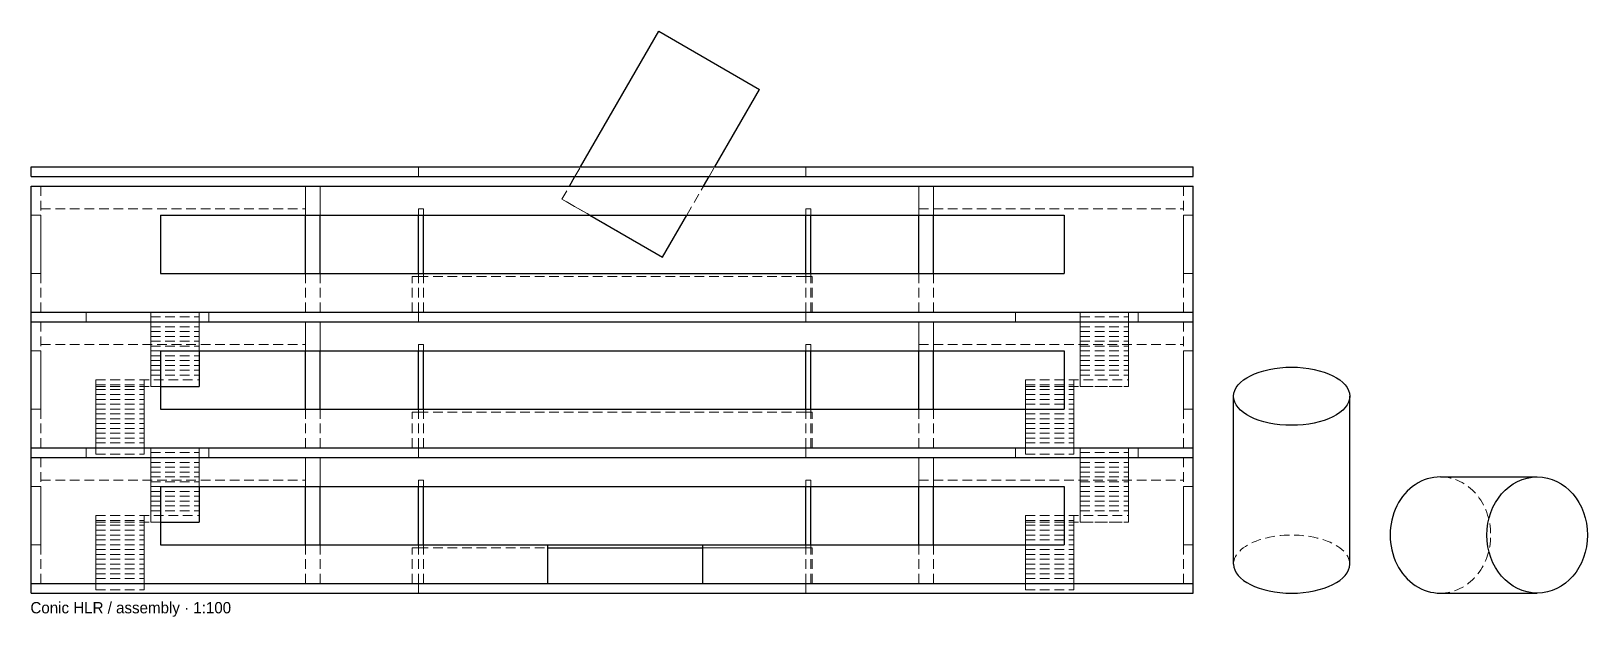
# Model space of a CAD drawing. Header units: millimetres. Extents: x 90012 to 90496, y 15 to 196.
import ezdxf

# ---------------------------------------------------------------- set-up
doc = ezdxf.new("R2010")
doc.units = ezdxf.units.MM
doc.linetypes.add('DASHED', pattern=[4.5, 3, -1.5])
doc.layers.add('90 Derived drawings', color=7, linetype='CONTINUOUS', lineweight=25, true_color=0x202020)
doc.layers.add('Default', color=7, linetype='CONTINUOUS', lineweight=25, true_color=0x4f8cff)

msp = doc.modelspace()

# ---------------------------------------------------------------- linework, layer by layer
at = {"layer": '90 Derived drawings', "linetype": 'CONTINUOUS', "lineweight": 25, "true_color": 0x202020}
for p, q in [((90182.44, 154.25), (90206.66, 196.21)), ((90206.66, 196.21), (90237.84, 178.21)), ((90224, 154.25), (90237.84, 178.21)), ((90012.25, 151.25), (90012.25, 154.25)), ((90012.25, 154.25), (90372.25, 154.25)), ((90012.25, 151.25), (90372.25, 151.25)), ((90178.97, 148.25), (90180.7, 151.25)), ((90220.54, 148.25), (90222.27, 151.25)), ((90372.25, 151.25), (90372.25, 154.25)), ((90012.25, 109.25), (90012.25, 148.25)), ((90012.25, 148.25), (90372.25, 148.25)), ((90372.25, 109.25), (90372.25, 148.25)), ((90052.25, 139.25), (90052.25, 121.25)), ((90052.25, 139.25), (90332.25, 139.25)), ((90097.25, 121.25), (90097.25, 139.25)), ((90101.75, 139.25), (90132.25, 139.25)), ((90101.75, 121.25), (90101.75, 139.25)), ((90132.25, 121.25), (90132.25, 139.25)), ((90133.75, 139.25), (90185.32, 139.25)), ((90133.75, 121.25), (90133.75, 139.25)), ((90185.32, 139.25), (90207.84, 126.25)), ((90207.84, 126.25), (90215.34, 139.25)), ((90215.34, 139.25), (90252.25, 139.25)), ((90252.25, 121.25), (90252.25, 139.25)), ((90253.75, 139.25), (90287.25, 139.25)), ((90253.75, 121.25), (90253.75, 139.25)), ((90287.25, 121.25), (90287.25, 139.25)), ((90291.75, 121.25), (90291.75, 139.25)), ((90332.25, 139.25), (90332.25, 121.25)), ((90052.25, 121.25), (90332.25, 121.25)), ((90101.75, 121.25), (90132.25, 121.25)), ((90133.75, 121.25), (90252.25, 121.25)), ((90253.75, 121.25), (90287.25, 121.25)), ((90012.25, 106.25), (90012.25, 109.25)), ((90012.25, 109.25), (90372.25, 109.25)), ((90012.25, 109.25), (90372.25, 109.25)), ((90372.25, 106.25), (90372.25, 109.25)), ((90012.25, 67.25), (90012.25, 106.25)), ((90012.25, 106.25), (90372.25, 106.25)), ((90012.25, 106.25), (90372.25, 106.25)), ((90372.25, 67.25), (90372.25, 106.25)), ((90052.25, 97.25), (90052.25, 79.25)), ((90052.25, 97.25), (90332.25, 97.25)), ((90064.25, 97.25), (90064.25, 86.25)), ((90097.25, 79.25), (90097.25, 97.25)), ((90101.75, 97.25), (90132.25, 97.25)), ((90101.75, 79.25), (90101.75, 97.25)), ((90132.25, 79.25), (90132.25, 97.25)), ((90133.75, 97.25), (90252.25, 97.25)), ((90133.75, 79.25), (90133.75, 97.25)), ((90252.25, 79.25), (90252.25, 97.25)), ((90253.75, 97.25), (90287.25, 97.25)), ((90253.75, 79.25), (90253.75, 97.25)), ((90287.25, 79.25), (90287.25, 97.25)), ((90291.75, 79.25), (90291.75, 97.25)), ((90332.25, 97.25), (90332.25, 79.25)), ((90052.25, 86.25), (90064.25, 86.25)), ((90384.75, 31.25), (90384.75, 83.21)), ((90420.75, 31.25), (90420.75, 83.21)), ((90052.25, 79.25), (90332.25, 79.25)), ((90101.75, 79.25), (90132.25, 79.25)), ((90133.75, 79.25), (90252.25, 79.25)), ((90253.75, 79.25), (90287.25, 79.25)), ((90012.25, 64.25), (90012.25, 67.25)), ((90012.25, 67.25), (90372.25, 67.25)), ((90012.25, 67.25), (90372.25, 67.25)), ((90012.25, 25.25), (90012.25, 64.25)), ((90012.25, 64.25), (90372.25, 64.25)), ((90012.25, 64.25), (90372.25, 64.25)), ((90372.25, 64.25), (90372.25, 67.25)), ((90372.25, 25.25), (90372.25, 64.25)), ((90448.84, 58.25), (90478.84, 58.25)), ((90052.25, 55.25), (90052.25, 37.25)), ((90052.25, 55.25), (90332.25, 55.25)), ((90064.25, 55.25), (90064.25, 44.25)), ((90097.25, 37.25), (90097.25, 55.25)), ((90101.75, 55.25), (90132.25, 55.25)), ((90101.75, 37.25), (90101.75, 55.25)), ((90132.25, 37.25), (90132.25, 55.25)), ((90133.75, 55.25), (90252.25, 55.25)), ((90133.75, 37.25), (90133.75, 55.25)), ((90252.25, 37.25), (90252.25, 55.25)), ((90253.75, 55.25), (90287.25, 55.25)), ((90253.75, 37.25), (90253.75, 55.25)), ((90287.25, 37.25), (90287.25, 55.25)), ((90291.75, 37.25), (90291.75, 55.25)), ((90332.25, 55.25), (90332.25, 37.25)), ((90052.25, 44.25), (90064.25, 44.25)), ((90052.25, 37.25), (90172.25, 37.25)), ((90172.25, 37.25), (90172.25, 25.25)), ((90172.25, 37.25), (90220.25, 37.25)), ((90172.25, 36.25), (90220.25, 36.25)), ((90220.25, 37.25), (90220.25, 25.25)), ((90220.25, 37.25), (90332.25, 37.25)), ((90012.25, 22.25), (90012.25, 25.25)), ((90012.25, 25.25), (90372.25, 25.25)), ((90012.25, 25.25), (90172.25, 25.25)), ((90220.25, 25.25), (90372.25, 25.25)), ((90372.25, 22.25), (90372.25, 25.25)), ((90012.25, 22.25), (90372.25, 22.25)), ((90448.84, 22.25), (90478.84, 22.25))]:
    msp.add_line(p, q, dxfattribs=at)
at = {"layer": '90 Derived drawings', "linetype": 'DASHED', "lineweight": 18, "true_color": 0x202020}
for p, q in [((90132.25, 151.25), (90132.25, 154.25)), ((90252.25, 154.25), (90132.25, 154.25)), ((90252.25, 151.25), (90132.25, 151.25)), ((90180.7, 151.25), (90182.44, 154.25)), ((90222.27, 151.25), (90224, 154.25)), ((90252.25, 151.25), (90252.25, 154.25)), ((90015.25, 109.25), (90015.25, 148.25)), ((90369.25, 148.25), (90015.25, 148.25)), ((90097.25, 139.25), (90097.25, 148.25)), ((90097.25, 109.25), (90097.25, 148.25)), ((90097.25, 148.25), (90101.75, 148.25)), ((90097.25, 109.25), (90097.25, 148.25)), ((90097.25, 148.25), (90101.75, 148.25)), ((90101.75, 139.25), (90101.75, 148.25)), ((90101.75, 109.25), (90101.75, 148.25)), ((90101.75, 109.25), (90101.75, 148.25)), ((90176.66, 144.25), (90178.97, 148.25)), ((90215.34, 139.25), (90220.54, 148.25)), ((90287.25, 139.25), (90287.25, 148.25)), ((90287.25, 109.25), (90287.25, 148.25)), ((90287.25, 148.25), (90291.75, 148.25)), ((90287.25, 109.25), (90287.25, 148.25)), ((90287.25, 148.25), (90291.75, 148.25)), ((90291.75, 139.25), (90291.75, 148.25)), ((90291.75, 109.25), (90291.75, 148.25)), ((90291.75, 109.25), (90291.75, 148.25)), ((90369.25, 109.25), (90369.25, 148.25)), ((90015.25, 109.25), (90015.25, 141.25)), ((90015.25, 141.25), (90097.25, 141.25)), ((90097.25, 109.25), (90097.25, 141.25)), ((90132.25, 139.25), (90132.25, 141.25)), ((90132.25, 109.25), (90132.25, 141.25)), ((90132.25, 141.25), (90133.75, 141.25)), ((90133.75, 139.25), (90133.75, 141.25)), ((90133.75, 109.25), (90133.75, 141.25)), ((90176.66, 144.25), (90185.32, 139.25)), ((90207.84, 126.25), (90176.66, 144.25)), ((90252.25, 139.25), (90252.25, 141.25)), ((90252.25, 109.25), (90252.25, 141.25)), ((90252.25, 141.25), (90253.75, 141.25)), ((90253.75, 139.25), (90253.75, 141.25)), ((90253.75, 109.25), (90253.75, 141.25)), ((90287.25, 109.25), (90287.25, 141.25)), ((90287.25, 141.25), (90369.25, 141.25)), ((90369.25, 109.25), (90369.25, 141.25)), ((90012.25, 121.25), (90012.25, 139.25)), ((90012.25, 139.25), (90015.25, 139.25)), ((90015.25, 121.25), (90015.25, 139.25)), ((90052.25, 139.25), (90101.75, 139.25)), ((90132.25, 139.25), (90133.75, 139.25)), ((90185.32, 139.25), (90215.34, 139.25)), ((90252.25, 139.25), (90253.75, 139.25)), ((90287.25, 139.25), (90332.25, 139.25)), ((90369.25, 121.25), (90369.25, 139.25)), ((90369.25, 139.25), (90372.25, 139.25)), ((90372.25, 121.25), (90372.25, 139.25)), ((90012.25, 121.25), (90015.25, 121.25)), ((90052.25, 121.25), (90101.75, 121.25)), ((90097.25, 109.25), (90097.25, 121.25)), ((90101.75, 109.25), (90101.75, 121.25)), ((90132.25, 121.25), (90133.75, 121.25)), ((90132.25, 109.25), (90132.25, 121.25)), ((90133.75, 109.25), (90133.75, 121.25)), ((90252.25, 121.25), (90253.75, 121.25)), ((90252.25, 109.25), (90252.25, 121.25)), ((90253.75, 109.25), (90253.75, 121.25)), ((90287.25, 121.25), (90332.25, 121.25)), ((90287.25, 109.25), (90287.25, 121.25)), ((90291.75, 109.25), (90291.75, 121.25)), ((90369.25, 121.25), (90372.25, 121.25)), ((90130.25, 109.25), (90130.25, 120.25)), ((90130.25, 120.25), (90132.25, 120.25)), ((90132.25, 109.25), (90132.25, 120.25)), ((90132.25, 120.25), (90252.25, 120.25)), ((90132.25, 109.25), (90132.25, 120.25)), ((90132.25, 120.25), (90252.25, 120.25)), ((90132.25, 109.25), (90132.25, 120.25)), ((90252.25, 109.25), (90252.25, 120.25)), ((90252.25, 109.25), (90252.25, 120.25)), ((90252.25, 109.25), (90252.25, 120.25)), ((90252.25, 120.25), (90254.25, 120.25)), ((90254.25, 109.25), (90254.25, 120.25)), ((90369.25, 109.25), (90015.25, 109.25)), ((90015.25, 109.25), (90097.25, 109.25)), ((90029.25, 106.25), (90029.25, 109.25)), ((90067.25, 109.25), (90029.25, 109.25)), ((90049.25, 107.75), (90049.25, 109.25)), ((90049.25, 109.25), (90049.25, 86.25)), ((90049.25, 109.25), (90064.25, 109.25)), ((90049.25, 106.25), (90049.25, 107.75)), ((90049.25, 107.75), (90064.25, 107.75)), ((90064.25, 109.25), (90064.25, 97.25)), ((90064.25, 107.75), (90064.25, 109.25)), ((90064.25, 106.25), (90064.25, 107.75)), ((90067.25, 106.25), (90067.25, 109.25)), ((90097.25, 109.25), (90101.75, 109.25)), ((90097.25, 109.25), (90101.75, 109.25)), ((90130.25, 109.25), (90132.25, 109.25)), ((90132.25, 106.25), (90132.25, 109.25)), ((90252.25, 109.25), (90132.25, 109.25)), ((90132.25, 109.25), (90252.25, 109.25)), ((90132.25, 109.25), (90252.25, 109.25)), ((90132.25, 109.25), (90133.75, 109.25)), ((90252.25, 106.25), (90252.25, 109.25)), ((90252.25, 109.25), (90254.25, 109.25)), ((90252.25, 109.25), (90253.75, 109.25)), ((90287.25, 109.25), (90369.25, 109.25)), ((90287.25, 109.25), (90291.75, 109.25)), ((90287.25, 109.25), (90291.75, 109.25)), ((90317.25, 106.25), (90317.25, 109.25)), ((90355.25, 109.25), (90317.25, 109.25)), ((90337.25, 107.75), (90337.25, 109.25)), ((90337.25, 109.25), (90337.25, 86.25)), ((90337.25, 109.25), (90352.25, 109.25)), ((90337.25, 106.25), (90337.25, 107.75)), ((90337.25, 107.75), (90352.25, 107.75)), ((90352.25, 107.75), (90352.25, 109.25)), ((90352.25, 109.25), (90352.25, 86.25)), ((90352.25, 106.25), (90352.25, 107.75)), ((90355.25, 106.25), (90355.25, 109.25)), ((90015.25, 67.25), (90015.25, 106.25)), ((90369.25, 106.25), (90015.25, 106.25)), ((90067.25, 106.25), (90029.25, 106.25)), ((90049.25, 104.75), (90049.25, 106.25)), ((90049.25, 106.25), (90064.25, 106.25)), ((90049.25, 103.25), (90049.25, 104.75)), ((90049.25, 104.75), (90064.25, 104.75)), ((90049.25, 101.75), (90049.25, 103.25)), ((90049.25, 103.25), (90064.25, 103.25)), ((90049.25, 100.25), (90049.25, 101.75)), ((90049.25, 101.75), (90064.25, 101.75)), ((90064.25, 104.75), (90064.25, 106.25)), ((90064.25, 103.25), (90064.25, 104.75)), ((90064.25, 101.75), (90064.25, 103.25)), ((90064.25, 100.25), (90064.25, 101.75)), ((90097.25, 97.25), (90097.25, 106.25)), ((90097.25, 67.25), (90097.25, 106.25)), ((90097.25, 106.25), (90101.75, 106.25)), ((90097.25, 67.25), (90097.25, 106.25)), ((90097.25, 106.25), (90101.75, 106.25)), ((90101.75, 97.25), (90101.75, 106.25)), ((90101.75, 67.25), (90101.75, 106.25)), ((90101.75, 67.25), (90101.75, 106.25)), ((90252.25, 106.25), (90132.25, 106.25)), ((90287.25, 97.25), (90287.25, 106.25)), ((90287.25, 67.25), (90287.25, 106.25)), ((90287.25, 106.25), (90291.75, 106.25)), ((90287.25, 67.25), (90287.25, 106.25)), ((90287.25, 106.25), (90291.75, 106.25)), ((90291.75, 97.25), (90291.75, 106.25)), ((90291.75, 67.25), (90291.75, 106.25)), ((90291.75, 67.25), (90291.75, 106.25)), ((90355.25, 106.25), (90317.25, 106.25)), ((90337.25, 104.75), (90337.25, 106.25)), ((90337.25, 106.25), (90352.25, 106.25)), ((90337.25, 103.25), (90337.25, 104.75)), ((90337.25, 104.75), (90352.25, 104.75)), ((90337.25, 101.75), (90337.25, 103.25)), ((90337.25, 103.25), (90352.25, 103.25)), ((90337.25, 100.25), (90337.25, 101.75)), ((90337.25, 101.75), (90352.25, 101.75)), ((90352.25, 104.75), (90352.25, 106.25)), ((90352.25, 103.25), (90352.25, 104.75)), ((90352.25, 101.75), (90352.25, 103.25)), ((90352.25, 100.25), (90352.25, 101.75)), ((90369.25, 67.25), (90369.25, 106.25)), ((90012.25, 79.25), (90012.25, 97.25)), ((90012.25, 97.25), (90015.25, 97.25)), ((90015.25, 67.25), (90015.25, 99.25)), ((90015.25, 99.25), (90097.25, 99.25)), ((90015.25, 79.25), (90015.25, 97.25)), ((90049.25, 98.75), (90049.25, 100.25)), ((90049.25, 100.25), (90064.25, 100.25)), ((90049.25, 97.25), (90049.25, 98.75)), ((90049.25, 98.75), (90064.25, 98.75)), ((90049.25, 95.75), (90049.25, 97.25)), ((90049.25, 97.25), (90064.25, 97.25)), ((90052.25, 97.25), (90101.75, 97.25)), ((90064.25, 98.75), (90064.25, 100.25)), ((90064.25, 97.25), (90064.25, 98.75)), ((90064.25, 95.75), (90064.25, 97.25)), ((90097.25, 67.25), (90097.25, 99.25)), ((90132.25, 97.25), (90132.25, 99.25)), ((90132.25, 67.25), (90132.25, 99.25)), ((90132.25, 99.25), (90133.75, 99.25)), ((90132.25, 97.25), (90133.75, 97.25)), ((90133.75, 97.25), (90133.75, 99.25)), ((90133.75, 67.25), (90133.75, 99.25)), ((90252.25, 97.25), (90252.25, 99.25)), ((90252.25, 67.25), (90252.25, 99.25)), ((90252.25, 99.25), (90253.75, 99.25)), ((90252.25, 97.25), (90253.75, 97.25)), ((90253.75, 97.25), (90253.75, 99.25)), ((90253.75, 67.25), (90253.75, 99.25)), ((90287.25, 67.25), (90287.25, 99.25)), ((90287.25, 99.25), (90369.25, 99.25)), ((90287.25, 97.25), (90332.25, 97.25)), ((90337.25, 98.75), (90337.25, 100.25)), ((90337.25, 100.25), (90352.25, 100.25)), ((90337.25, 97.25), (90337.25, 98.75)), ((90337.25, 98.75), (90352.25, 98.75)), ((90337.25, 95.75), (90337.25, 97.25)), ((90337.25, 97.25), (90352.25, 97.25)), ((90352.25, 98.75), (90352.25, 100.25)), ((90352.25, 97.25), (90352.25, 98.75)), ((90352.25, 95.75), (90352.25, 97.25)), ((90369.25, 67.25), (90369.25, 99.25)), ((90369.25, 79.25), (90369.25, 97.25)), ((90369.25, 97.25), (90372.25, 97.25)), ((90372.25, 79.25), (90372.25, 97.25)), ((90049.25, 94.25), (90049.25, 95.75)), ((90049.25, 95.75), (90064.25, 95.75)), ((90049.25, 92.75), (90049.25, 94.25)), ((90049.25, 94.25), (90064.25, 94.25)), ((90049.25, 91.25), (90049.25, 92.75)), ((90049.25, 92.75), (90064.25, 92.75)), ((90064.25, 94.25), (90064.25, 95.75)), ((90064.25, 92.75), (90064.25, 94.25)), ((90064.25, 91.25), (90064.25, 92.75)), ((90337.25, 94.25), (90337.25, 95.75)), ((90337.25, 95.75), (90352.25, 95.75)), ((90337.25, 92.75), (90337.25, 94.25)), ((90337.25, 94.25), (90352.25, 94.25)), ((90337.25, 91.25), (90337.25, 92.75)), ((90337.25, 92.75), (90352.25, 92.75)), ((90352.25, 94.25), (90352.25, 95.75)), ((90352.25, 92.75), (90352.25, 94.25)), ((90352.25, 91.25), (90352.25, 92.75)), ((90032.25, 88.25), (90032.25, 86.75)), ((90032.25, 65.25), (90032.25, 88.25)), ((90032.25, 88.25), (90047.25, 88.25)), ((90032.25, 86.25), (90032.25, 88.25)), ((90032.25, 88.25), (90064.25, 88.25)), ((90047.25, 88.25), (90047.25, 86.75)), ((90047.25, 65.25), (90047.25, 88.25)), ((90049.25, 89.75), (90049.25, 91.25)), ((90049.25, 91.25), (90064.25, 91.25)), ((90049.25, 88.25), (90049.25, 89.75)), ((90049.25, 89.75), (90064.25, 89.75)), ((90049.25, 86.25), (90049.25, 88.25)), ((90064.25, 89.75), (90064.25, 91.25)), ((90064.25, 88.25), (90064.25, 89.75)), ((90064.25, 86.25), (90064.25, 88.25)), ((90064.25, 86.25), (90064.25, 88.25)), ((90320.25, 88.25), (90320.25, 86.75)), ((90320.25, 65.25), (90320.25, 88.25)), ((90320.25, 88.25), (90335.25, 88.25)), ((90320.25, 86.25), (90320.25, 88.25)), ((90320.25, 88.25), (90352.25, 88.25)), ((90335.25, 88.25), (90335.25, 86.75)), ((90335.25, 65.25), (90335.25, 88.25)), ((90337.25, 89.75), (90337.25, 91.25)), ((90337.25, 91.25), (90352.25, 91.25)), ((90337.25, 88.25), (90337.25, 89.75)), ((90337.25, 89.75), (90352.25, 89.75)), ((90337.25, 86.25), (90337.25, 88.25)), ((90352.25, 89.75), (90352.25, 91.25)), ((90352.25, 88.25), (90352.25, 89.75)), ((90352.25, 86.25), (90352.25, 88.25)), ((90352.25, 86.25), (90352.25, 88.25)), ((90032.25, 86.75), (90032.25, 85.25)), ((90032.25, 86.75), (90047.25, 86.75)), ((90032.25, 86.25), (90064.25, 86.25)), ((90032.25, 85.25), (90032.25, 83.75)), ((90032.25, 85.25), (90047.25, 85.25)), ((90032.25, 83.75), (90032.25, 82.25)), ((90032.25, 83.75), (90047.25, 83.75)), ((90032.25, 82.25), (90032.25, 80.75)), ((90032.25, 82.25), (90047.25, 82.25)), ((90047.25, 86.75), (90047.25, 85.25)), ((90047.25, 85.25), (90047.25, 83.75)), ((90047.25, 83.75), (90047.25, 82.25)), ((90047.25, 82.25), (90047.25, 80.75)), ((90049.25, 86.25), (90052.25, 86.25)), ((90049.25, 86.25), (90064.25, 86.25)), ((90320.25, 86.75), (90320.25, 85.25)), ((90320.25, 86.75), (90335.25, 86.75)), ((90320.25, 86.25), (90352.25, 86.25)), ((90320.25, 85.25), (90320.25, 83.75)), ((90320.25, 85.25), (90335.25, 85.25)), ((90320.25, 83.75), (90320.25, 82.25)), ((90320.25, 83.75), (90335.25, 83.75)), ((90320.25, 82.25), (90320.25, 80.75)), ((90320.25, 82.25), (90335.25, 82.25)), ((90335.25, 86.75), (90335.25, 85.25)), ((90335.25, 85.25), (90335.25, 83.75)), ((90335.25, 83.75), (90335.25, 82.25)), ((90335.25, 82.25), (90335.25, 80.75)), ((90337.25, 86.25), (90352.25, 86.25)), ((90012.25, 79.25), (90015.25, 79.25)), ((90032.25, 80.75), (90032.25, 79.25)), ((90032.25, 80.75), (90047.25, 80.75)), ((90032.25, 79.25), (90032.25, 77.75)), ((90032.25, 79.25), (90047.25, 79.25)), ((90032.25, 77.75), (90032.25, 76.25)), ((90032.25, 77.75), (90047.25, 77.75)), ((90047.25, 80.75), (90047.25, 79.25)), ((90047.25, 79.25), (90047.25, 77.75)), ((90047.25, 77.75), (90047.25, 76.25)), ((90052.25, 79.25), (90101.75, 79.25)), ((90097.25, 67.25), (90097.25, 79.25)), ((90101.75, 67.25), (90101.75, 79.25)), ((90130.25, 67.25), (90130.25, 78.25)), ((90130.25, 78.25), (90132.25, 78.25)), ((90132.25, 79.25), (90133.75, 79.25)), ((90132.25, 67.25), (90132.25, 79.25)), ((90132.25, 67.25), (90132.25, 78.25)), ((90132.25, 78.25), (90252.25, 78.25)), ((90132.25, 67.25), (90132.25, 78.25)), ((90132.25, 78.25), (90252.25, 78.25)), ((90132.25, 67.25), (90132.25, 78.25)), ((90133.75, 67.25), (90133.75, 79.25)), ((90252.25, 79.25), (90253.75, 79.25)), ((90252.25, 67.25), (90252.25, 79.25)), ((90252.25, 67.25), (90252.25, 78.25)), ((90252.25, 67.25), (90252.25, 78.25)), ((90252.25, 67.25), (90252.25, 78.25)), ((90252.25, 78.25), (90254.25, 78.25)), ((90253.75, 67.25), (90253.75, 79.25)), ((90254.25, 67.25), (90254.25, 78.25)), ((90287.25, 79.25), (90332.25, 79.25)), ((90287.25, 67.25), (90287.25, 79.25)), ((90291.75, 67.25), (90291.75, 79.25)), ((90320.25, 80.75), (90320.25, 79.25)), ((90320.25, 80.75), (90335.25, 80.75)), ((90320.25, 79.25), (90320.25, 77.75)), ((90320.25, 79.25), (90335.25, 79.25)), ((90320.25, 77.75), (90320.25, 76.25)), ((90320.25, 77.75), (90335.25, 77.75)), ((90335.25, 80.75), (90335.25, 79.25)), ((90335.25, 79.25), (90335.25, 77.75)), ((90335.25, 77.75), (90335.25, 76.25)), ((90369.25, 79.25), (90372.25, 79.25)), ((90032.25, 76.25), (90032.25, 74.75)), ((90032.25, 76.25), (90047.25, 76.25)), ((90032.25, 74.75), (90032.25, 73.25)), ((90032.25, 74.75), (90047.25, 74.75)), ((90032.25, 73.25), (90032.25, 71.75)), ((90032.25, 73.25), (90047.25, 73.25)), ((90047.25, 76.25), (90047.25, 74.75)), ((90047.25, 74.75), (90047.25, 73.25)), ((90047.25, 73.25), (90047.25, 71.75)), ((90320.25, 76.25), (90320.25, 74.75)), ((90320.25, 76.25), (90335.25, 76.25)), ((90320.25, 74.75), (90320.25, 73.25)), ((90320.25, 74.75), (90335.25, 74.75)), ((90320.25, 73.25), (90320.25, 71.75)), ((90320.25, 73.25), (90335.25, 73.25)), ((90335.25, 76.25), (90335.25, 74.75)), ((90335.25, 74.75), (90335.25, 73.25)), ((90335.25, 73.25), (90335.25, 71.75)), ((90032.25, 71.75), (90032.25, 70.25)), ((90032.25, 71.75), (90047.25, 71.75)), ((90032.25, 70.25), (90032.25, 68.75)), ((90032.25, 70.25), (90047.25, 70.25)), ((90032.25, 68.75), (90032.25, 67.25)), ((90032.25, 68.75), (90047.25, 68.75)), ((90047.25, 71.75), (90047.25, 70.25)), ((90047.25, 70.25), (90047.25, 68.75)), ((90047.25, 68.75), (90047.25, 67.25)), ((90320.25, 71.75), (90320.25, 70.25)), ((90320.25, 71.75), (90335.25, 71.75)), ((90320.25, 70.25), (90320.25, 68.75)), ((90320.25, 70.25), (90335.25, 70.25)), ((90320.25, 68.75), (90320.25, 67.25)), ((90320.25, 68.75), (90335.25, 68.75)), ((90335.25, 71.75), (90335.25, 70.25)), ((90335.25, 70.25), (90335.25, 68.75)), ((90335.25, 68.75), (90335.25, 67.25)), ((90369.25, 67.25), (90015.25, 67.25)), ((90015.25, 67.25), (90097.25, 67.25)), ((90015.25, 25.25), (90015.25, 64.25)), ((90369.25, 64.25), (90015.25, 64.25)), ((90029.25, 64.25), (90029.25, 67.25)), ((90067.25, 67.25), (90029.25, 67.25)), ((90067.25, 64.25), (90029.25, 64.25)), ((90032.25, 67.25), (90032.25, 65.25)), ((90032.25, 65.25), (90047.25, 65.25)), ((90047.25, 67.25), (90047.25, 65.25)), ((90049.25, 65.75), (90049.25, 67.25)), ((90049.25, 67.25), (90049.25, 44.25)), ((90049.25, 67.25), (90064.25, 67.25)), ((90049.25, 64.25), (90049.25, 65.75)), ((90049.25, 65.75), (90064.25, 65.75)), ((90049.25, 62.75), (90049.25, 64.25)), ((90049.25, 64.25), (90064.25, 64.25)), ((90064.25, 67.25), (90064.25, 55.25)), ((90064.25, 65.75), (90064.25, 67.25)), ((90064.25, 64.25), (90064.25, 65.75)), ((90064.25, 62.75), (90064.25, 64.25)), ((90067.25, 64.25), (90067.25, 67.25)), ((90097.25, 67.25), (90101.75, 67.25)), ((90097.25, 67.25), (90101.75, 67.25)), ((90097.25, 55.25), (90097.25, 64.25)), ((90097.25, 25.25), (90097.25, 64.25)), ((90097.25, 64.25), (90101.75, 64.25)), ((90097.25, 25.25), (90097.25, 64.25)), ((90097.25, 64.25), (90101.75, 64.25)), ((90101.75, 55.25), (90101.75, 64.25)), ((90101.75, 25.25), (90101.75, 64.25)), ((90101.75, 25.25), (90101.75, 64.25)), ((90130.25, 67.25), (90132.25, 67.25)), ((90132.25, 64.25), (90132.25, 67.25)), ((90252.25, 67.25), (90132.25, 67.25)), ((90132.25, 67.25), (90252.25, 67.25)), ((90132.25, 67.25), (90252.25, 67.25)), ((90132.25, 67.25), (90133.75, 67.25)), ((90252.25, 64.25), (90132.25, 64.25)), ((90252.25, 64.25), (90252.25, 67.25)), ((90252.25, 67.25), (90254.25, 67.25)), ((90252.25, 67.25), (90253.75, 67.25)), ((90287.25, 67.25), (90369.25, 67.25)), ((90287.25, 67.25), (90291.75, 67.25)), ((90287.25, 67.25), (90291.75, 67.25)), ((90287.25, 55.25), (90287.25, 64.25)), ((90287.25, 25.25), (90287.25, 64.25)), ((90287.25, 64.25), (90291.75, 64.25)), ((90287.25, 25.25), (90287.25, 64.25)), ((90287.25, 64.25), (90291.75, 64.25)), ((90291.75, 55.25), (90291.75, 64.25)), ((90291.75, 25.25), (90291.75, 64.25)), ((90291.75, 25.25), (90291.75, 64.25)), ((90317.25, 64.25), (90317.25, 67.25)), ((90355.25, 67.25), (90317.25, 67.25)), ((90355.25, 64.25), (90317.25, 64.25)), ((90320.25, 67.25), (90320.25, 65.25)), ((90320.25, 65.25), (90335.25, 65.25)), ((90335.25, 67.25), (90335.25, 65.25)), ((90337.25, 65.75), (90337.25, 67.25)), ((90337.25, 67.25), (90337.25, 44.25)), ((90337.25, 67.25), (90352.25, 67.25)), ((90337.25, 64.25), (90337.25, 65.75)), ((90337.25, 65.75), (90352.25, 65.75)), ((90337.25, 62.75), (90337.25, 64.25)), ((90337.25, 64.25), (90352.25, 64.25)), ((90352.25, 65.75), (90352.25, 67.25)), ((90352.25, 67.25), (90352.25, 44.25)), ((90352.25, 64.25), (90352.25, 65.75)), ((90352.25, 62.75), (90352.25, 64.25)), ((90355.25, 64.25), (90355.25, 67.25)), ((90369.25, 25.25), (90369.25, 64.25)), ((90049.25, 61.25), (90049.25, 62.75)), ((90049.25, 62.75), (90064.25, 62.75)), ((90049.25, 59.75), (90049.25, 61.25)), ((90049.25, 61.25), (90064.25, 61.25)), ((90049.25, 58.25), (90049.25, 59.75)), ((90049.25, 59.75), (90064.25, 59.75)), ((90049.25, 56.75), (90049.25, 58.25)), ((90049.25, 58.25), (90064.25, 58.25)), ((90064.25, 61.25), (90064.25, 62.75)), ((90064.25, 59.75), (90064.25, 61.25)), ((90064.25, 58.25), (90064.25, 59.75)), ((90064.25, 56.75), (90064.25, 58.25)), ((90337.25, 61.25), (90337.25, 62.75)), ((90337.25, 62.75), (90352.25, 62.75)), ((90337.25, 59.75), (90337.25, 61.25)), ((90337.25, 61.25), (90352.25, 61.25)), ((90337.25, 58.25), (90337.25, 59.75)), ((90337.25, 59.75), (90352.25, 59.75)), ((90337.25, 56.75), (90337.25, 58.25)), ((90337.25, 58.25), (90352.25, 58.25)), ((90352.25, 61.25), (90352.25, 62.75)), ((90352.25, 59.75), (90352.25, 61.25)), ((90352.25, 58.25), (90352.25, 59.75)), ((90352.25, 56.75), (90352.25, 58.25)), ((90012.25, 37.25), (90012.25, 55.25)), ((90012.25, 55.25), (90015.25, 55.25)), ((90015.25, 25.25), (90015.25, 57.25)), ((90015.25, 57.25), (90097.25, 57.25)), ((90015.25, 37.25), (90015.25, 55.25)), ((90049.25, 55.25), (90049.25, 56.75)), ((90049.25, 56.75), (90064.25, 56.75)), ((90049.25, 53.75), (90049.25, 55.25)), ((90049.25, 55.25), (90064.25, 55.25)), ((90049.25, 52.25), (90049.25, 53.75)), ((90049.25, 53.75), (90064.25, 53.75)), ((90052.25, 55.25), (90101.75, 55.25)), ((90064.25, 55.25), (90064.25, 56.75)), ((90064.25, 53.75), (90064.25, 55.25)), ((90064.25, 52.25), (90064.25, 53.75)), ((90097.25, 25.25), (90097.25, 57.25)), ((90132.25, 55.25), (90132.25, 57.25)), ((90132.25, 25.25), (90132.25, 57.25)), ((90132.25, 57.25), (90133.75, 57.25)), ((90132.25, 55.25), (90133.75, 55.25)), ((90133.75, 55.25), (90133.75, 57.25)), ((90133.75, 25.25), (90133.75, 57.25)), ((90252.25, 55.25), (90252.25, 57.25)), ((90252.25, 25.25), (90252.25, 57.25)), ((90252.25, 57.25), (90253.75, 57.25)), ((90252.25, 55.25), (90253.75, 55.25)), ((90253.75, 55.25), (90253.75, 57.25)), ((90253.75, 25.25), (90253.75, 57.25)), ((90287.25, 25.25), (90287.25, 57.25)), ((90287.25, 57.25), (90369.25, 57.25)), ((90287.25, 55.25), (90332.25, 55.25)), ((90337.25, 55.25), (90337.25, 56.75)), ((90337.25, 56.75), (90352.25, 56.75)), ((90337.25, 53.75), (90337.25, 55.25)), ((90337.25, 55.25), (90352.25, 55.25)), ((90337.25, 52.25), (90337.25, 53.75)), ((90337.25, 53.75), (90352.25, 53.75)), ((90352.25, 55.25), (90352.25, 56.75)), ((90352.25, 53.75), (90352.25, 55.25)), ((90352.25, 52.25), (90352.25, 53.75)), ((90369.25, 25.25), (90369.25, 57.25)), ((90369.25, 37.25), (90369.25, 55.25)), ((90369.25, 55.25), (90372.25, 55.25)), ((90372.25, 37.25), (90372.25, 55.25)), ((90049.25, 50.75), (90049.25, 52.25)), ((90049.25, 52.25), (90064.25, 52.25)), ((90049.25, 49.25), (90049.25, 50.75)), ((90049.25, 50.75), (90064.25, 50.75)), ((90049.25, 47.75), (90049.25, 49.25)), ((90049.25, 49.25), (90064.25, 49.25)), ((90064.25, 50.75), (90064.25, 52.25)), ((90064.25, 49.25), (90064.25, 50.75)), ((90064.25, 47.75), (90064.25, 49.25)), ((90337.25, 50.75), (90337.25, 52.25)), ((90337.25, 52.25), (90352.25, 52.25)), ((90337.25, 49.25), (90337.25, 50.75)), ((90337.25, 50.75), (90352.25, 50.75)), ((90337.25, 47.75), (90337.25, 49.25)), ((90337.25, 49.25), (90352.25, 49.25)), ((90352.25, 50.75), (90352.25, 52.25)), ((90352.25, 49.25), (90352.25, 50.75)), ((90352.25, 47.75), (90352.25, 49.25)), ((90032.25, 46.25), (90032.25, 44.75)), ((90032.25, 23.25), (90032.25, 46.25)), ((90032.25, 46.25), (90047.25, 46.25)), ((90032.25, 44.25), (90032.25, 46.25)), ((90032.25, 46.25), (90064.25, 46.25)), ((90032.25, 44.75), (90032.25, 43.25)), ((90032.25, 44.75), (90047.25, 44.75)), ((90032.25, 44.25), (90064.25, 44.25)), ((90047.25, 46.25), (90047.25, 44.75)), ((90047.25, 23.25), (90047.25, 46.25)), ((90047.25, 44.75), (90047.25, 43.25)), ((90049.25, 46.25), (90049.25, 47.75)), ((90049.25, 47.75), (90064.25, 47.75)), ((90049.25, 44.25), (90049.25, 46.25)), ((90049.25, 44.25), (90052.25, 44.25)), ((90049.25, 44.25), (90064.25, 44.25)), ((90064.25, 46.25), (90064.25, 47.75)), ((90064.25, 44.25), (90064.25, 46.25)), ((90064.25, 44.25), (90064.25, 46.25)), ((90320.25, 46.25), (90320.25, 44.75)), ((90320.25, 23.25), (90320.25, 46.25)), ((90320.25, 46.25), (90335.25, 46.25)), ((90320.25, 44.25), (90320.25, 46.25)), ((90320.25, 46.25), (90352.25, 46.25)), ((90320.25, 44.75), (90320.25, 43.25)), ((90320.25, 44.75), (90335.25, 44.75)), ((90320.25, 44.25), (90352.25, 44.25)), ((90335.25, 46.25), (90335.25, 44.75)), ((90335.25, 23.25), (90335.25, 46.25)), ((90335.25, 44.75), (90335.25, 43.25)), ((90337.25, 46.25), (90337.25, 47.75)), ((90337.25, 47.75), (90352.25, 47.75)), ((90337.25, 44.25), (90337.25, 46.25)), ((90337.25, 44.25), (90352.25, 44.25)), ((90352.25, 46.25), (90352.25, 47.75)), ((90352.25, 44.25), (90352.25, 46.25)), ((90352.25, 44.25), (90352.25, 46.25)), ((90032.25, 43.25), (90032.25, 41.75)), ((90032.25, 43.25), (90047.25, 43.25)), ((90032.25, 41.75), (90032.25, 40.25)), ((90032.25, 41.75), (90047.25, 41.75)), ((90032.25, 40.25), (90032.25, 38.75)), ((90032.25, 40.25), (90047.25, 40.25)), ((90032.25, 38.75), (90032.25, 37.25)), ((90032.25, 38.75), (90047.25, 38.75)), ((90047.25, 43.25), (90047.25, 41.75)), ((90047.25, 41.75), (90047.25, 40.25)), ((90047.25, 40.25), (90047.25, 38.75)), ((90047.25, 38.75), (90047.25, 37.25)), ((90320.25, 43.25), (90320.25, 41.75)), ((90320.25, 43.25), (90335.25, 43.25)), ((90320.25, 41.75), (90320.25, 40.25)), ((90320.25, 41.75), (90335.25, 41.75)), ((90320.25, 40.25), (90320.25, 38.75)), ((90320.25, 40.25), (90335.25, 40.25)), ((90320.25, 38.75), (90320.25, 37.25)), ((90320.25, 38.75), (90335.25, 38.75)), ((90335.25, 43.25), (90335.25, 41.75)), ((90335.25, 41.75), (90335.25, 40.25)), ((90335.25, 40.25), (90335.25, 38.75)), ((90335.25, 38.75), (90335.25, 37.25)), ((90012.25, 37.25), (90015.25, 37.25)), ((90032.25, 37.25), (90032.25, 35.75)), ((90032.25, 37.25), (90047.25, 37.25)), ((90032.25, 35.75), (90032.25, 34.25)), ((90032.25, 35.75), (90047.25, 35.75)), ((90032.25, 34.25), (90032.25, 32.75)), ((90032.25, 34.25), (90047.25, 34.25)), ((90047.25, 37.25), (90047.25, 35.75)), ((90047.25, 35.75), (90047.25, 34.25)), ((90047.25, 34.25), (90047.25, 32.75)), ((90052.25, 37.25), (90332.25, 37.25)), ((90097.25, 25.25), (90097.25, 37.25)), ((90101.75, 25.25), (90101.75, 37.25)), ((90130.25, 25.25), (90130.25, 36.25)), ((90130.25, 36.25), (90132.25, 36.25)), ((90132.25, 25.25), (90132.25, 37.25)), ((90132.25, 25.25), (90132.25, 36.25)), ((90132.25, 36.25), (90172.25, 36.25)), ((90132.25, 36.25), (90252.25, 36.25)), ((90132.25, 25.25), (90132.25, 36.25)), ((90132.25, 36.25), (90252.25, 36.25)), ((90132.25, 25.25), (90132.25, 36.25)), ((90133.75, 25.25), (90133.75, 37.25)), ((90220.25, 36.25), (90252.25, 36.25)), ((90252.25, 25.25), (90252.25, 37.25)), ((90252.25, 25.25), (90252.25, 36.25)), ((90252.25, 25.25), (90252.25, 36.25)), ((90252.25, 25.25), (90252.25, 36.25)), ((90252.25, 36.25), (90254.25, 36.25)), ((90253.75, 25.25), (90253.75, 37.25)), ((90254.25, 25.25), (90254.25, 36.25)), ((90287.25, 25.25), (90287.25, 37.25)), ((90291.75, 25.25), (90291.75, 37.25)), ((90320.25, 37.25), (90320.25, 35.75)), ((90320.25, 37.25), (90335.25, 37.25)), ((90320.25, 35.75), (90320.25, 34.25)), ((90320.25, 35.75), (90335.25, 35.75)), ((90320.25, 34.25), (90320.25, 32.75)), ((90320.25, 34.25), (90335.25, 34.25)), ((90335.25, 37.25), (90335.25, 35.75)), ((90335.25, 35.75), (90335.25, 34.25)), ((90335.25, 34.25), (90335.25, 32.75)), ((90369.25, 37.25), (90372.25, 37.25)), ((90032.25, 32.75), (90032.25, 31.25)), ((90032.25, 32.75), (90047.25, 32.75)), ((90032.25, 31.25), (90032.25, 29.75)), ((90032.25, 31.25), (90047.25, 31.25)), ((90032.25, 29.75), (90032.25, 28.25)), ((90032.25, 29.75), (90047.25, 29.75)), ((90047.25, 32.75), (90047.25, 31.25)), ((90047.25, 31.25), (90047.25, 29.75)), ((90047.25, 29.75), (90047.25, 28.25)), ((90320.25, 32.75), (90320.25, 31.25)), ((90320.25, 32.75), (90335.25, 32.75)), ((90320.25, 31.25), (90320.25, 29.75)), ((90320.25, 31.25), (90335.25, 31.25)), ((90320.25, 29.75), (90320.25, 28.25)), ((90320.25, 29.75), (90335.25, 29.75)), ((90335.25, 32.75), (90335.25, 31.25)), ((90335.25, 31.25), (90335.25, 29.75)), ((90335.25, 29.75), (90335.25, 28.25)), ((90172.25, 25.25), (90015.25, 25.25)), ((90369.25, 25.25), (90015.25, 25.25)), ((90015.25, 25.25), (90097.25, 25.25)), ((90032.25, 28.25), (90032.25, 26.75)), ((90032.25, 28.25), (90047.25, 28.25)), ((90032.25, 26.75), (90032.25, 25.25)), ((90032.25, 26.75), (90047.25, 26.75)), ((90032.25, 25.25), (90032.25, 23.25)), ((90047.25, 28.25), (90047.25, 26.75)), ((90047.25, 26.75), (90047.25, 25.25)), ((90047.25, 25.25), (90047.25, 23.25)), ((90097.25, 25.25), (90101.75, 25.25)), ((90097.25, 25.25), (90101.75, 25.25)), ((90130.25, 25.25), (90132.25, 25.25)), ((90132.25, 22.25), (90132.25, 25.25)), ((90252.25, 25.25), (90132.25, 25.25)), ((90132.25, 25.25), (90252.25, 25.25)), ((90132.25, 25.25), (90252.25, 25.25)), ((90132.25, 25.25), (90133.75, 25.25)), ((90369.25, 25.25), (90220.25, 25.25)), ((90252.25, 22.25), (90252.25, 25.25)), ((90252.25, 25.25), (90254.25, 25.25)), ((90252.25, 25.25), (90253.75, 25.25)), ((90287.25, 25.25), (90369.25, 25.25)), ((90287.25, 25.25), (90291.75, 25.25)), ((90287.25, 25.25), (90291.75, 25.25)), ((90320.25, 28.25), (90320.25, 26.75)), ((90320.25, 28.25), (90335.25, 28.25)), ((90320.25, 26.75), (90320.25, 25.25)), ((90320.25, 26.75), (90335.25, 26.75)), ((90320.25, 25.25), (90320.25, 23.25)), ((90335.25, 28.25), (90335.25, 26.75)), ((90335.25, 26.75), (90335.25, 25.25)), ((90335.25, 25.25), (90335.25, 23.25)), ((90032.25, 23.25), (90047.25, 23.25)), ((90252.25, 22.25), (90132.25, 22.25)), ((90320.25, 23.25), (90335.25, 23.25))]:
    msp.add_line(p, q, dxfattribs=at)
at = {"layer": '90 Derived drawings', "linetype": 'CONTINUOUS', "lineweight": 25, "true_color": 0x202020}
for centre, major_axis, ratio in [((90402.75, 83.21), (18, 0), 0.5), ((90478.84, 40.25), (0, 18), 0.866025)]:
    msp.add_ellipse(centre, major_axis=major_axis, ratio=ratio, dxfattribs=at)
for centre, major_axis, ratio, start_param, end_param in [((90448.84, 40.25), (0, 18), 0.866025, 0, 3.141593), ((90402.75, 31.25), (18, 0), 0.5, 3.141593, 0)]:
    msp.add_ellipse(centre, major_axis=major_axis, ratio=ratio, start_param=start_param, end_param=end_param, dxfattribs=at)
at = {"layer": '90 Derived drawings', "linetype": 'DASHED', "lineweight": 18, "true_color": 0x202020}
for centre, major_axis, ratio, start_param, end_param in [((90448.84, 40.25), (0, 18), 0.866025, 3.141593, 0), ((90402.75, 31.25), (18, 0), 0.5, 0, 3.141593)]:
    msp.add_ellipse(centre, major_axis=major_axis, ratio=ratio, start_param=start_param, end_param=end_param, dxfattribs=at)

# ---------------------------------------------------------------- texts
at = {"layer": 'Default', "linetype": 'CONTINUOUS', "lineweight": 25, "true_color": 0x4f8cff}
msp.add_text('Conic HLR / assembly · 1:100', height=3.5, dxfattribs=at).set_placement((90012, 16))

doc.saveas('drawing.dxf')
